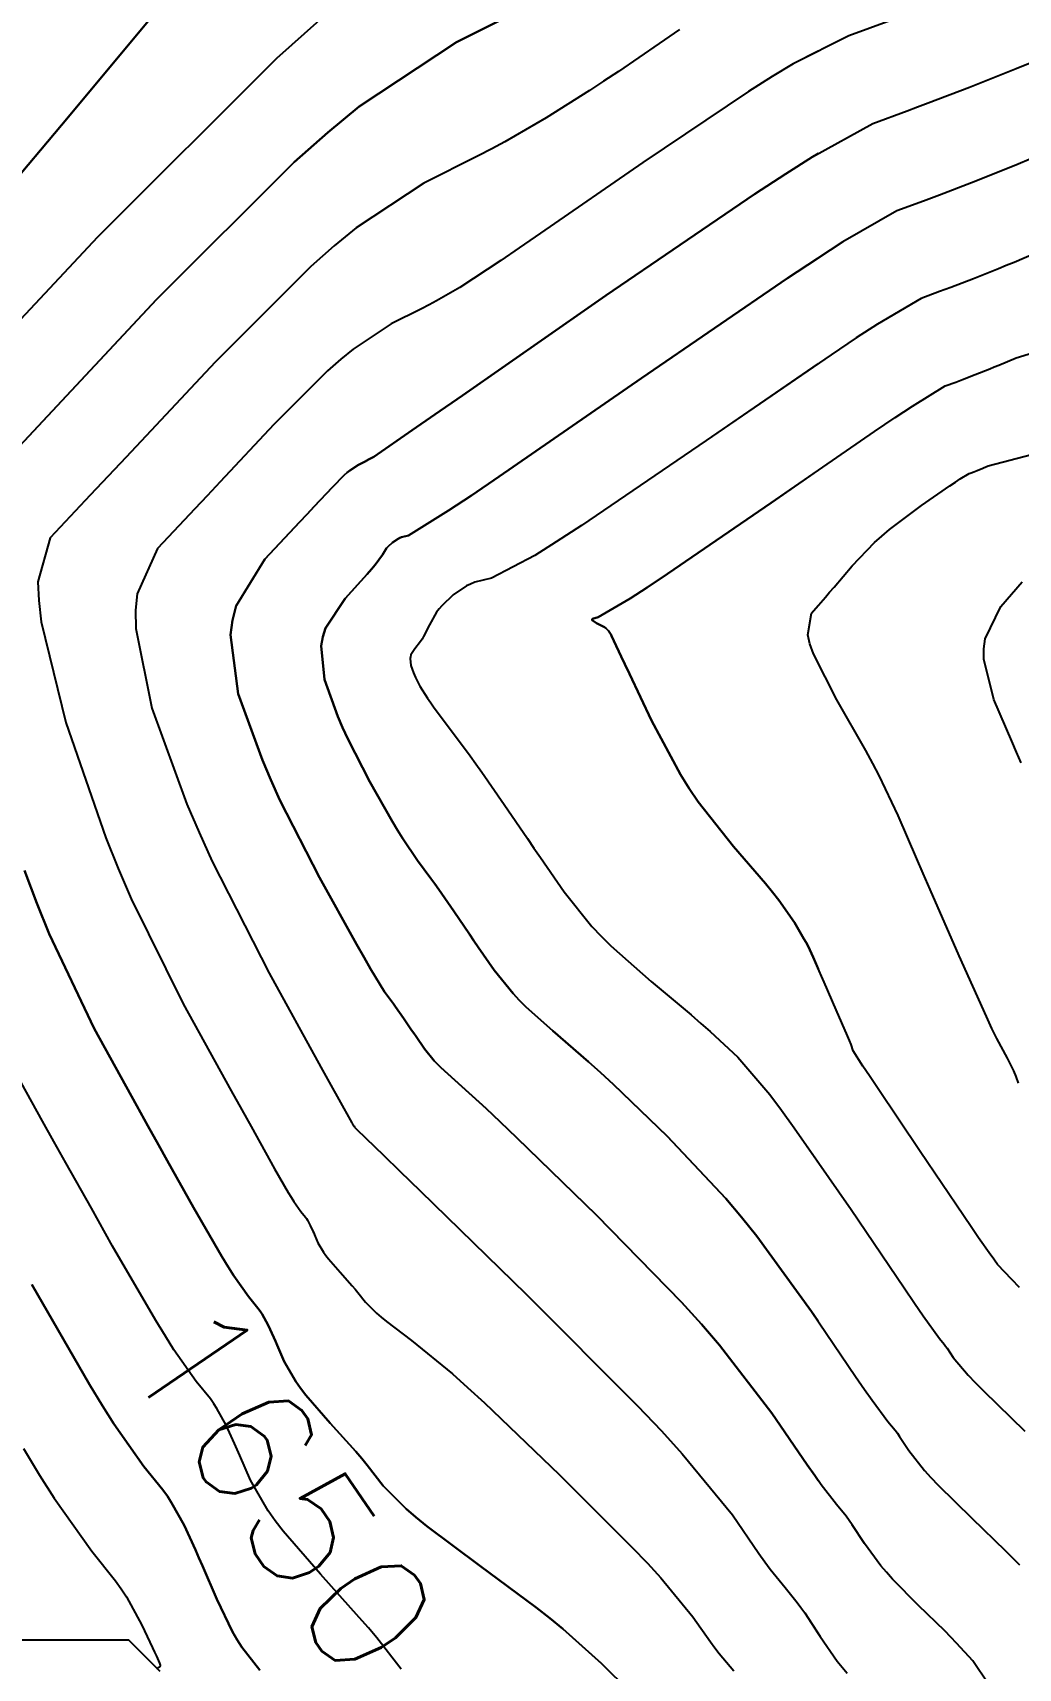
# Model space of a CAD drawing. Header units: metres. Extents: x 837117 to 838479, y 1189012 to 1191015.
# Drawn here: x 837849.9 to 837881.3, y 1190823 to 1190875 of the extents above; entities that cross this region are included whole.
import ezdxf

# ---------------------------------------------------------------- set-up
doc = ezdxf.new("R2010")
doc.units = ezdxf.units.M
doc.header["$LTSCALE"] = 0.3
for name, color, linetype in [('COTAS 10', 1, 'Continuous'), ('COTAS INT', 252, 'Continuous'), ('DRENAJE', 5, 'Continuous')]:
    doc.layers.add(name, color=color, linetype=linetype)
doc.styles.get("Standard").update_dxf_attribs({"font": 'simplex.shx'})

msp = doc.modelspace()

# ---------------------------------------------------------------- linework, layer by layer
at = {"layer": 'COTAS 10'}
for points in [[(837845.123, 1190861.172), (837852.013, 1190868.527), (837857.7, 1190874.215), (837859.075, 1190875.44)], [(837845.123, 1190861.172), (837852.013, 1190868.527), (837857.7, 1190874.215), (837859.075, 1190875.44)], [(837881.634, 1190870.992), (837881.281, 1190870.845), (837880.938, 1190870.704), (837879.794, 1190870.248), (837878.78, 1190869.859), (837878.519, 1190869.761), (837878.266, 1190869.666), (837877.426, 1190869.357), (837875.703, 1190868.369), (837874.895, 1190867.846), (837873.942, 1190867.215), (837869.304, 1190864.036), (837864.773, 1190860.905), (837863.889, 1190860.304), (837863.165, 1190859.819), (837861.886, 1190859.029), (837861.668, 1190858.973), (837861.612, 1190858.95), (837861.557, 1190858.925), (837861.378, 1190858.807), (837861.229, 1190858.662), (837861.194, 1190858.619), (837861.162, 1190858.576), (837861.066, 1190858.41), (837860.835, 1190858.092), (837860.718, 1190857.953), (837860.577, 1190857.792), (837859.874, 1190857.026), (837859.254, 1190856.076), (837859.164, 1190855.799), (837859.111, 1190855.515), (837859.218, 1190854.441), (837859.645, 1190853.264), (837859.794, 1190852.916), (837859.957, 1190852.559), (837860.656, 1190851.19), (837861.367, 1190849.934), (837861.538, 1190849.649), (837861.697, 1190849.391), (837862.178, 1190848.683), (837862.602, 1190848.113), (837862.725, 1190847.941), (837862.852, 1190847.763), (837863.33, 1190847.07), (837863.829, 1190846.337), (837863.968, 1190846.133), (837864.108, 1190845.93), (837864.618, 1190845.193), (837865.216, 1190844.448), (837865.412, 1190844.239), (837865.621, 1190844.029), (837866.485, 1190843.264), (837867.62, 1190842.28), (837868, 1190841.933), (837868.409, 1190841.554), (837870.12, 1190839.914), (837871.978, 1190837.933), (837872.478, 1190837.338), (837872.973, 1190836.724), (837874.708, 1190834.337), (837876.112, 1190832.268), (837876.398, 1190831.854), (837876.639, 1190831.509), (837877.139, 1190830.833), (837877.367, 1190830.553), (837877.438, 1190830.457), (837877.511, 1190830.353), (837877.803, 1190829.91), (837878.3, 1190829.277), (837878.502, 1190829.053), (837878.734, 1190828.809), (837879.805, 1190827.75), (837880.88, 1190826.713), (837881.113, 1190826.482), (837881.318, 1190826.275)], [(837874.923, 1190834.019), (837874.708, 1190834.337), (837872.973, 1190836.724), (837872.478, 1190837.338), (837871.978, 1190837.933), (837870.12, 1190839.914), (837868.409, 1190841.554), (837868, 1190841.933), (837867.62, 1190842.28), (837866.485, 1190843.264), (837865.621, 1190844.029), (837865.412, 1190844.239), (837865.216, 1190844.448), (837864.618, 1190845.193), (837864.108, 1190845.93), (837863.968, 1190846.133), (837863.829, 1190846.337), (837863.33, 1190847.07), (837862.852, 1190847.763), (837862.725, 1190847.941), (837862.602, 1190848.113), (837862.178, 1190848.683), (837861.697, 1190849.391), (837861.538, 1190849.649), (837861.367, 1190849.934), (837860.656, 1190851.19), (837859.957, 1190852.559), (837859.794, 1190852.916), (837859.645, 1190853.264), (837859.218, 1190854.441), (837859.111, 1190855.515), (837859.164, 1190855.799), (837859.254, 1190856.076), (837859.874, 1190857.026), (837860.577, 1190857.792), (837860.718, 1190857.953), (837860.835, 1190858.092), (837861.066, 1190858.41), (837861.162, 1190858.576), (837861.194, 1190858.619), (837861.229, 1190858.662), (837861.378, 1190858.807), (837861.557, 1190858.925), (837861.612, 1190858.95), (837861.668, 1190858.973), (837861.886, 1190859.029), (837863.165, 1190859.819), (837863.889, 1190860.304), (837864.773, 1190860.905), (837869.304, 1190864.036), (837873.942, 1190867.215), (837874.895, 1190867.846), (837874.923, 1190867.864)], [(837861.658, 1190822.949), (837860.882, 1190823.942), (837860.615, 1190824.26), (837860.325, 1190824.597), (837859.09, 1190825.97), (837857.908, 1190827.338), (837857.651, 1190827.672), (837857.425, 1190827.987), (837856.864, 1190828.962), (837856.526, 1190829.747), (837856.44, 1190829.941), (837856.358, 1190830.126), (837856.091, 1190830.714), (837855.797, 1190831.246), (837855.698, 1190831.397), (837855.591, 1190831.548), (837855.142, 1190832.107), (837854.43, 1190833.112), (837854.158, 1190833.546), (837853.853, 1190834.046), (837852.481, 1190836.415), (837851.805, 1190837.618), (837850.993, 1190839.062), (837850.615, 1190839.739), (837850.252, 1190840.391), (837849.063, 1190842.54)], [(837861.658, 1190822.949), (837860.882, 1190823.942), (837860.615, 1190824.26), (837860.325, 1190824.597), (837859.09, 1190825.97), (837857.908, 1190827.338), (837857.651, 1190827.672), (837857.425, 1190827.987), (837856.864, 1190828.962), (837856.526, 1190829.747), (837856.44, 1190829.941), (837856.358, 1190830.126), (837856.091, 1190830.714), (837855.797, 1190831.246), (837855.698, 1190831.397), (837855.591, 1190831.548), (837855.142, 1190832.107), (837854.43, 1190833.112), (837854.158, 1190833.546), (837853.853, 1190834.046), (837852.481, 1190836.415), (837851.805, 1190837.618), (837850.993, 1190839.062), (837850.615, 1190839.739), (837850.252, 1190840.391), (837849.063, 1190842.54)]]:
    msp.add_lwpolyline(points, dxfattribs=at)
at = {"layer": 'COTAS INT'}
for points in [[(837846.725, 1190867.176), (837851.072, 1190872.353), (837855.151, 1190877.248)], [(837855.151, 1190877.248), (837851.072, 1190872.353), (837846.725, 1190867.176)], [(837865.903, 1190875.965), (837863.416, 1190874.723), (837860.326, 1190872.682), (837859.323, 1190871.852), (837858.257, 1190870.907), (837853.877, 1190866.537), (837848.447, 1190860.74)], [(837848.447, 1190860.74), (837853.877, 1190866.537), (837858.257, 1190870.907), (837859.323, 1190871.852), (837860.326, 1190872.682), (837863.416, 1190874.723), (837865.903, 1190875.965)], [(837877.234, 1190875.42), (837875.894, 1190874.927), (837874.128, 1190874.034), (837873.457, 1190873.631), (837872.707, 1190873.16), (837869.34, 1190870.898), (837866.087, 1190868.644), (837865.409, 1190868.178), (837864.827, 1190867.782), (837863.528, 1190866.925), (837862.784, 1190866.498), (837862.552, 1190866.373), (837862.309, 1190866.245), (837861.336, 1190865.759), (837860.127, 1190864.961), (837859.735, 1190864.636), (837859.318, 1190864.267), (837857.605, 1190862.557), (837855.897, 1190860.734), (837855.483, 1190860.292), (837855.095, 1190859.878), (837853.907, 1190858.612), (837853.259, 1190857.172), (837853.212, 1190856.649), (837853.221, 1190856.071), (837853.732, 1190853.533), (837854.841, 1190850.482), (837855.228, 1190849.58), (837855.65, 1190848.653), (837857.461, 1190845.101), (837859.104, 1190842.111), (837859.418, 1190841.539), (837859.672, 1190841.077), (837860.084, 1190840.334), (837860.1, 1190840.312), (837860.105, 1190840.305), (837860.11, 1190840.299), (837860.128, 1190840.272), (837860.147, 1190840.244), (837860.153, 1190840.236), (837860.158, 1190840.228), (837860.178, 1190840.2), (837860.201, 1190840.171), (837860.208, 1190840.163), (837860.216, 1190840.155), (837860.249, 1190840.126), (837861.096, 1190839.304), (837861.617, 1190838.797), (837862.263, 1190838.168), (837865.628, 1190834.886), (837869.175, 1190831.33), (837869.935, 1190830.529), (837870.598, 1190829.806), (837872.19, 1190827.859), (837873.033, 1190826.634), (837873.224, 1190826.368), (837873.397, 1190826.132), (837873.868, 1190825.545), (837874.253, 1190825.074), (837874.371, 1190824.913), (837874.495, 1190824.737), (837874.923, 1190824.087)], [(837870.514, 1190875.134), (837868.568, 1190873.799), (837868.094, 1190873.482), (837867.649, 1190873.187), (837866.274, 1190872.314), (837864.951, 1190871.555), (837864.539, 1190871.332), (837864.106, 1190871.105), (837862.376, 1190870.241), (837860.227, 1190868.822), (837859.529, 1190868.244), (837858.788, 1190867.587), (837855.741, 1190864.547), (837852.908, 1190861.523), (837851.771, 1190860.309), (837850.498, 1190858.952), (837850.105, 1190857.553), (837850.129, 1190856.96), (837850.211, 1190856.279), (837850.989, 1190853.08), (837852.264, 1190849.408), (837852.66, 1190848.429), (837853.075, 1190847.467), (837854.728, 1190844.128), (837856.253, 1190841.355), (837856.586, 1190840.75), (837856.882, 1190840.215), (837857.631, 1190838.871), (837858.063, 1190838.124), (837858.159, 1190837.966), (837858.245, 1190837.83), (837858.469, 1190837.513), (837858.611, 1190837.337), (837858.644, 1190837.289), (837858.676, 1190837.242), (837858.768, 1190837.074), (837858.853, 1190836.889), (837858.878, 1190836.831), (837858.905, 1190836.769), (837859.012, 1190836.522), (837859.189, 1190836.215), (837859.26, 1190836.116), (837859.341, 1190836.011), (837859.713, 1190835.58), (837860.102, 1190835.147), (837860.194, 1190835.041), (837860.278, 1190834.941), (837860.522, 1190834.628), (837860.868, 1190834.274), (837861.016, 1190834.148), (837861.186, 1190834.011), (837861.99, 1190833.412), (837863.288, 1190832.346), (837863.771, 1190831.913), (837864.307, 1190831.421), (837866.687, 1190829.149), (837868.997, 1190826.835), (837869.489, 1190826.318), (837869.918, 1190825.853), (837870.932, 1190824.62), (837871.494, 1190823.817), (837871.638, 1190823.624), (837871.776, 1190823.444), (837872.233, 1190822.901)], [(837870.514, 1190875.134), (837868.568, 1190873.799), (837868.094, 1190873.482), (837867.649, 1190873.187), (837866.274, 1190872.314), (837864.951, 1190871.555), (837864.539, 1190871.332), (837864.106, 1190871.105), (837862.376, 1190870.241), (837860.227, 1190868.822), (837859.529, 1190868.244), (837858.788, 1190867.587), (837855.741, 1190864.547), (837852.908, 1190861.523), (837851.771, 1190860.309), (837850.498, 1190858.952), (837850.105, 1190857.553), (837850.129, 1190856.96), (837850.211, 1190856.279), (837850.989, 1190853.08), (837852.264, 1190849.408), (837852.66, 1190848.429), (837853.075, 1190847.467), (837854.728, 1190844.128), (837856.253, 1190841.355), (837856.586, 1190840.75), (837856.882, 1190840.215), (837857.631, 1190838.871), (837858.063, 1190838.124), (837858.159, 1190837.966), (837858.245, 1190837.83), (837858.469, 1190837.513), (837858.611, 1190837.337), (837858.644, 1190837.289), (837858.676, 1190837.242), (837858.768, 1190837.074), (837858.853, 1190836.889), (837858.878, 1190836.831), (837858.905, 1190836.769), (837859.012, 1190836.522), (837859.189, 1190836.215), (837859.26, 1190836.116), (837859.341, 1190836.011), (837859.713, 1190835.58), (837860.102, 1190835.147), (837860.194, 1190835.041), (837860.278, 1190834.941), (837860.522, 1190834.628), (837860.868, 1190834.274), (837861.016, 1190834.148), (837861.186, 1190834.011), (837861.99, 1190833.412), (837863.288, 1190832.346), (837863.771, 1190831.913), (837864.307, 1190831.421), (837866.687, 1190829.149), (837868.997, 1190826.835), (837869.489, 1190826.318), (837869.918, 1190825.853), (837870.932, 1190824.62), (837871.494, 1190823.817), (837871.638, 1190823.624), (837871.776, 1190823.444), (837872.233, 1190822.901)], [(837874.923, 1190874.436), (837874.128, 1190874.034), (837873.457, 1190873.631), (837872.707, 1190873.16), (837869.34, 1190870.898), (837866.087, 1190868.644), (837865.409, 1190868.178), (837864.827, 1190867.782), (837863.528, 1190866.925), (837862.784, 1190866.498), (837862.552, 1190866.373), (837862.309, 1190866.245), (837861.336, 1190865.759), (837860.127, 1190864.961), (837859.735, 1190864.636), (837859.318, 1190864.267), (837857.605, 1190862.557), (837855.897, 1190860.734), (837855.483, 1190860.292), (837855.095, 1190859.878), (837853.907, 1190858.612), (837853.259, 1190857.172), (837853.212, 1190856.649), (837853.221, 1190856.071), (837853.732, 1190853.533), (837854.841, 1190850.482), (837855.228, 1190849.58), (837855.65, 1190848.653), (837857.461, 1190845.101), (837859.104, 1190842.111), (837859.418, 1190841.539), (837859.672, 1190841.077), (837860.084, 1190840.334), (837860.1, 1190840.312), (837860.105, 1190840.305), (837860.11, 1190840.299), (837860.128, 1190840.272), (837860.147, 1190840.244), (837860.153, 1190840.236), (837860.158, 1190840.228), (837860.178, 1190840.2), (837860.201, 1190840.171), (837860.208, 1190840.163), (837860.216, 1190840.155), (837860.249, 1190840.126), (837861.096, 1190839.304), (837861.617, 1190838.797), (837862.263, 1190838.168), (837865.628, 1190834.886), (837869.175, 1190831.33), (837869.935, 1190830.529), (837870.598, 1190829.806), (837872.19, 1190827.859), (837873.033, 1190826.634), (837873.224, 1190826.368), (837873.397, 1190826.132), (837873.868, 1190825.545), (837874.253, 1190825.074), (837874.371, 1190824.913), (837874.495, 1190824.737), (837874.986, 1190823.992), (837875.525, 1190823.209), (837875.68, 1190823.01), (837875.837, 1190822.819)], [(837880.339, 1190822.467), (837879.837, 1190823.21), (837879.317, 1190823.782), (837879.138, 1190823.968), (837878.944, 1190824.165), (837878.114, 1190824.973), (837877.285, 1190825.814), (837877.091, 1190826.032), (837876.912, 1190826.243), (837876.394, 1190826.951), (837876.003, 1190827.545), (837875.905, 1190827.685), (837875.81, 1190827.814), (837875.503, 1190828.189), (837875.018, 1190828.821), (837874.811, 1190829.111), (837874.573, 1190829.451), (837873.449, 1190831.098), (837871.785, 1190833.265), (837871.207, 1190833.933), (837870.577, 1190834.632), (837867.874, 1190837.4), (837865.336, 1190839.861), (837864.809, 1190840.365), (837864.358, 1190840.792), (837863.367, 1190841.695), (837862.918, 1190842.092), (837862.81, 1190842.201), (837862.708, 1190842.309), (837862.398, 1190842.696), (837862.133, 1190843.079), (837862.061, 1190843.185), (837861.988, 1190843.29), (837861.729, 1190843.671), (837861.481, 1190844.031), (837861.415, 1190844.123), (837861.351, 1190844.212), (837861.131, 1190844.509), (837860.685, 1190845.234), (837860.478, 1190845.594), (837860.235, 1190846.023), (837859.059, 1190848.145), (837857.803, 1190850.606), (837857.511, 1190851.248), (837857.243, 1190851.873), (837856.475, 1190853.987), (837856.231, 1190855.862), (837856.294, 1190856.337), (837856.414, 1190856.792), (837857.316, 1190858.272), (837858.419, 1190859.447), (837858.665, 1190859.71), (837858.886, 1190859.945), (837859.469, 1190860.567), (837859.849, 1190860.946), (837859.941, 1190861.028), (837860.028, 1190861.1), (837860.296, 1190861.277), (837860.512, 1190861.385), (837860.566, 1190861.413), (837860.618, 1190861.441), (837860.783, 1190861.536), (837862.005, 1190862.377), (837862.723, 1190862.875), (837863.606, 1190863.488), (837868.167, 1190866.662), (837872.897, 1190869.89), (837873.887, 1190870.537), (837874.739, 1190871.078), (837876.66, 1190872.142), (837877.75, 1190872.543), (837878.078, 1190872.666), (837878.416, 1190872.794), (837879.733, 1190873.299), (837881.217, 1190873.89), (837881.662, 1190874.072)], [(837874.923, 1190871.18), (837874.739, 1190871.078), (837873.887, 1190870.537), (837872.897, 1190869.89), (837868.167, 1190866.662), (837863.606, 1190863.488), (837862.723, 1190862.875), (837862.005, 1190862.377), (837860.783, 1190861.536), (837860.618, 1190861.441), (837860.566, 1190861.413), (837860.512, 1190861.385), (837860.296, 1190861.277), (837860.028, 1190861.1), (837859.941, 1190861.028), (837859.849, 1190860.946), (837859.469, 1190860.567), (837858.886, 1190859.945), (837858.665, 1190859.71), (837858.419, 1190859.447), (837857.316, 1190858.272), (837856.414, 1190856.792), (837856.294, 1190856.337), (837856.231, 1190855.862), (837856.475, 1190853.987), (837857.243, 1190851.873), (837857.511, 1190851.248), (837857.803, 1190850.606), (837859.059, 1190848.145), (837860.235, 1190846.023), (837860.478, 1190845.594), (837860.685, 1190845.234), (837861.131, 1190844.509), (837861.351, 1190844.212), (837861.415, 1190844.123), (837861.481, 1190844.031), (837861.729, 1190843.671), (837861.988, 1190843.29), (837862.061, 1190843.185), (837862.133, 1190843.079), (837862.398, 1190842.696), (837862.708, 1190842.309), (837862.81, 1190842.201), (837862.918, 1190842.092), (837863.367, 1190841.695), (837864.358, 1190840.792), (837864.809, 1190840.365), (837865.336, 1190839.861), (837867.874, 1190837.4), (837870.577, 1190834.632), (837871.207, 1190833.933), (837871.785, 1190833.265), (837873.449, 1190831.098), (837874.573, 1190829.451), (837874.811, 1190829.111), (837874.923, 1190828.953)], [(837882.11, 1190868.13), (837881.148, 1190867.72), (837880.899, 1190867.617), (837880.659, 1190867.518), (837879.856, 1190867.198), (837879.143, 1190866.925), (837878.959, 1190866.856), (837878.782, 1190866.789), (837878.192, 1190866.572), (837876.81, 1190865.758), (837876.133, 1190865.315), (837875.329, 1190864.777), (837871.362, 1190862.051), (837867.394, 1190859.346), (837866.589, 1190858.822), (837865.911, 1190858.396), (837864.525, 1190857.672), (837864, 1190857.537), (837863.866, 1190857.483), (837863.736, 1190857.421), (837863.306, 1190857.138), (837862.949, 1190856.791), (837862.864, 1190856.689), (837862.786, 1190856.584), (837862.556, 1190856.186), (837862.371, 1190855.816), (837862.32, 1190855.729), (837862.271, 1190855.65), (837862.094, 1190855.42), (837861.968, 1190855.227), (837861.95, 1190855.17), (837861.939, 1190855.113), (837861.961, 1190854.894), (837862.047, 1190854.655), (837862.078, 1190854.585), (837862.111, 1190854.512), (837862.253, 1190854.234), (837862.499, 1190853.846), (837862.598, 1190853.704), (837862.71, 1190853.547), (837863.225, 1190852.858), (837863.853, 1190852.013), (837864.036, 1190851.759), (837864.223, 1190851.495), (837864.931, 1190850.469), (837865.67, 1190849.383), (837865.876, 1190849.082), (837866.084, 1190848.78), (837866.838, 1190847.689), (837867.723, 1190846.586), (837868.014, 1190846.277), (837868.323, 1190845.967), (837869.603, 1190844.833), (837870.882, 1190843.768), (837871.192, 1190843.501), (837871.482, 1190843.247), (837872.366, 1190842.428), (837873.379, 1190841.235), (837873.75, 1190840.743), (837874.16, 1190840.182), (837875.966, 1190837.576), (837877.651, 1190835.086), (837877.984, 1190834.597), (837878.26, 1190834.197), (837878.774, 1190833.477), (837878.925, 1190833.293), (837878.971, 1190833.229), (837879.019, 1190833.161), (837879.211, 1190832.869), (837879.687, 1190832.311), (837879.914, 1190832.075), (837880.182, 1190831.803), (837881.496, 1190830.527)], [(837881.325, 1190835.097), (837881.074, 1190835.345), (837880.62, 1190835.828), (837880.527, 1190835.969), (837880.504, 1190836.002), (837880.482, 1190836.032), (837880.409, 1190836.121), (837880.024, 1190836.672), (837879.805, 1190836.993), (837879.537, 1190837.388), (837878.161, 1190839.426), (837876.804, 1190841.448), (837876.547, 1190841.833), (837876.343, 1190842.143), (837876.034, 1190842.631), (837875.97, 1190842.827), (837875.919, 1190842.952), (837875.853, 1190843.109), (837875.497, 1190843.932), (837875.11, 1190844.813), (837875.026, 1190845.006), (837874.951, 1190845.177), (837874.763, 1190845.611), (837874.597, 1190845.955), (837874.536, 1190846.07), (837874.468, 1190846.193), (837874.171, 1190846.708), (837873.666, 1190847.426), (837873.467, 1190847.677), (837873.244, 1190847.951), (837872.224, 1190849.128), (837871.104, 1190850.548), (837870.817, 1190850.976), (837870.539, 1190851.418), (837869.619, 1190853.136), (837868.916, 1190854.63), (837868.775, 1190854.93), (837868.657, 1190855.18), (837868.426, 1190855.675), (837868.351, 1190855.83), (837868.332, 1190855.867), (837868.314, 1190855.9), (837868.255, 1190855.998), (837868.164, 1190856.083), (837868.125, 1190856.109), (837868.081, 1190856.135), (837867.872, 1190856.238), (837867.73, 1190856.334), (837867.727, 1190856.356), (837867.741, 1190856.376), (837867.922, 1190856.433), (837868.939, 1190857.018), (837869.479, 1190857.37), (837870.131, 1190857.805), (837873.42, 1190860.066), (837876.715, 1190862.34), (837877.371, 1190862.784), (837877.916, 1190863.147), (837878.958, 1190863.787), (837879.298, 1190863.912), (837879.4, 1190863.951), (837879.506, 1190863.991), (837879.917, 1190864.148), (837880.38, 1190864.333), (837880.518, 1190864.39), (837880.661, 1190864.449), (837881.216, 1190864.685), (837882.698, 1190865.137)], [(837874.923, 1190864.498), (837871.362, 1190862.051), (837867.394, 1190859.346), (837866.589, 1190858.822), (837865.911, 1190858.396), (837864.525, 1190857.672), (837864, 1190857.537), (837863.866, 1190857.483), (837863.736, 1190857.421), (837863.306, 1190857.138), (837862.949, 1190856.791), (837862.864, 1190856.689), (837862.786, 1190856.584), (837862.556, 1190856.186), (837862.371, 1190855.816), (837862.32, 1190855.729), (837862.271, 1190855.65), (837862.094, 1190855.42), (837861.968, 1190855.227), (837861.95, 1190855.17), (837861.939, 1190855.113), (837861.961, 1190854.894), (837862.047, 1190854.655), (837862.078, 1190854.585), (837862.111, 1190854.512), (837862.253, 1190854.234), (837862.499, 1190853.846), (837862.598, 1190853.704), (837862.71, 1190853.547), (837863.225, 1190852.858), (837863.853, 1190852.013), (837864.036, 1190851.759), (837864.223, 1190851.495), (837864.931, 1190850.469), (837865.67, 1190849.383), (837865.876, 1190849.082), (837866.084, 1190848.78), (837866.838, 1190847.689), (837867.723, 1190846.586), (837868.014, 1190846.277), (837868.323, 1190845.967), (837869.603, 1190844.833), (837870.882, 1190843.768), (837871.192, 1190843.501), (837871.482, 1190843.247), (837872.366, 1190842.428), (837873.379, 1190841.235), (837873.75, 1190840.743), (837874.16, 1190840.182), (837874.923, 1190839.08)], [(837881.293, 1190841.601), (837881.216, 1190841.812), (837881.144, 1190841.993), (837880.936, 1190842.395), (837880.6, 1190843.019), (837880.447, 1190843.34), (837880.268, 1190843.725), (837879.406, 1190845.652), (837878.48, 1190847.765), (837878.261, 1190848.267), (837878.058, 1190848.733), (837877.459, 1190850.12), (837876.86, 1190851.385), (837876.657, 1190851.775), (837876.439, 1190852.182), (837875.516, 1190853.793), (837874.768, 1190855.266), (837874.659, 1190855.585), (837874.593, 1190855.866), (837874.71, 1190856.561), (837875.149, 1190857.061), (837875.285, 1190857.219), (837875.429, 1190857.386), (837876.003, 1190858.061), (837876.716, 1190858.801), (837876.947, 1190859.008), (837877.193, 1190859.216), (837878.204, 1190859.98), (837879.11, 1190860.605), (837879.29, 1190860.727), (837879.44, 1190860.827), (837879.724, 1190861.003), (837879.814, 1190861.036), (837879.841, 1190861.046), (837879.869, 1190861.056), (837879.978, 1190861.098), (837880.101, 1190861.147), (837880.137, 1190861.162), (837880.175, 1190861.178), (837880.322, 1190861.24), (837881.7, 1190861.602)], [(837874.923, 1190861.104), (837873.42, 1190860.066), (837870.131, 1190857.805), (837869.479, 1190857.37), (837868.939, 1190857.018), (837867.922, 1190856.433), (837867.741, 1190856.376), (837867.727, 1190856.356), (837867.73, 1190856.334), (837867.872, 1190856.238), (837868.081, 1190856.135), (837868.125, 1190856.109), (837868.164, 1190856.083), (837868.255, 1190855.998), (837868.314, 1190855.9), (837868.332, 1190855.867), (837868.351, 1190855.83), (837868.426, 1190855.675), (837868.657, 1190855.18), (837868.775, 1190854.93), (837868.916, 1190854.63), (837869.619, 1190853.136), (837870.539, 1190851.418), (837870.817, 1190850.976), (837871.104, 1190850.548), (837872.224, 1190849.128), (837873.244, 1190847.951), (837873.467, 1190847.677), (837873.666, 1190847.426), (837874.171, 1190846.708), (837874.468, 1190846.193), (837874.536, 1190846.07), (837874.597, 1190845.955), (837874.763, 1190845.611), (837874.923, 1190845.241)], [(837881.374, 1190851.798), (837881.226, 1190852.137), (837881.076, 1190852.485), (837880.507, 1190853.806), (837880.184, 1190855.095), (837880.188, 1190855.422), (837880.233, 1190855.737), (837880.732, 1190856.765), (837881.407, 1190857.556)], [(837874.923, 1190854.96), (837874.768, 1190855.266), (837874.659, 1190855.585), (837874.593, 1190855.866), (837874.71, 1190856.561), (837874.923, 1190856.804)], [(837849.673, 1190848.362), (837850.068, 1190847.324), (837850.464, 1190846.347), (837851.896, 1190843.334), (837853.252, 1190840.873), (837853.601, 1190840.244), (837853.937, 1190839.639), (837854.218, 1190839.139), (837853.937, 1190839.639), (837853.601, 1190840.244), (837853.252, 1190840.873), (837851.896, 1190843.334), (837850.464, 1190846.347), (837850.068, 1190847.324), (837849.673, 1190848.362)], [(837868.925, 1190822.237), (837868.032, 1190823.131), (837866.796, 1190824.235), (837866.389, 1190824.568), (837865.954, 1190824.912), (837864.152, 1190826.251), (837862.475, 1190827.5), (837862.12, 1190827.788), (837861.811, 1190828.051), (837861.742, 1190828.123), (837861.09, 1190828.788), (837860.58, 1190829.441), (837860.404, 1190829.65), (837860.214, 1190829.872), (837859.402, 1190830.775), (837858.624, 1190831.674), (837858.455, 1190831.894), (837858.307, 1190832.101), (837857.938, 1190832.742), (837857.716, 1190833.258), (837857.659, 1190833.386), (837857.605, 1190833.508), (837857.43, 1190833.894), (837857.236, 1190834.244), (837857.171, 1190834.343), (837857.101, 1190834.443), (837856.806, 1190834.81), (837856.338, 1190835.471), (837856.159, 1190835.756), (837855.958, 1190836.085), (837855.056, 1190837.643), (837854.218, 1190839.139), (837855.056, 1190837.643), (837855.958, 1190836.085), (837856.159, 1190835.756), (837856.338, 1190835.471), (837856.806, 1190834.81), (837857.101, 1190834.443), (837857.171, 1190834.343), (837857.236, 1190834.244), (837857.43, 1190833.894), (837857.605, 1190833.508), (837857.659, 1190833.386), (837857.716, 1190833.258), (837857.938, 1190832.742), (837858.307, 1190832.101), (837858.455, 1190831.894), (837858.624, 1190831.674), (837859.402, 1190830.775), (837860.214, 1190829.872), (837860.404, 1190829.65), (837860.58, 1190829.441), (837861.09, 1190828.788), (837861.742, 1190828.123), (837861.811, 1190828.051), (837862.12, 1190827.788), (837862.475, 1190827.5), (837864.152, 1190826.251), (837865.954, 1190824.912), (837866.389, 1190824.568), (837866.796, 1190824.235), (837868.032, 1190823.131), (837868.925, 1190822.237)], [(837857.161, 1190822.914), (837856.592, 1190823.649), (837856.442, 1190823.888), (837856.295, 1190824.141), (837855.79, 1190825.182), (837855.336, 1190826.235), (837855.221, 1190826.497), (837855.111, 1190826.745), (837854.752, 1190827.534), (837854.357, 1190828.248), (837854.224, 1190828.45), (837854.081, 1190828.654), (837853.478, 1190829.403), (837852.523, 1190830.753), (837852.158, 1190831.335), (837851.748, 1190832.008), (837849.906, 1190835.188)], [(837849.906, 1190835.188), (837851.748, 1190832.008), (837852.158, 1190831.335), (837852.523, 1190830.753), (837853.478, 1190829.403), (837854.081, 1190828.654), (837854.224, 1190828.45), (837854.357, 1190828.248), (837854.752, 1190827.534), (837855.111, 1190826.745), (837855.221, 1190826.497), (837855.336, 1190826.235), (837855.79, 1190825.182), (837856.295, 1190824.141), (837856.442, 1190823.888), (837856.592, 1190823.649), (837857.161, 1190822.914)], [(837849.643, 1190829.969), (837850.157, 1190829.125), (837850.616, 1190828.394), (837851.814, 1190826.7), (837852.571, 1190825.759), (837852.751, 1190825.504), (837852.918, 1190825.25), (837853.413, 1190824.354), (837853.75, 1190823.63), (837853.817, 1190823.486), (837853.872, 1190823.367), (837853.976, 1190823.14), (837853.992, 1190823.079), (837853.992, 1190823.065), (837853.99, 1190823.052), (837853.967, 1190823.014), (837853.929, 1190822.989), (837853.918, 1190822.983), (837853.907, 1190822.978), (837853.865, 1190822.966)], [(837849.643, 1190829.969), (837850.157, 1190829.125), (837850.616, 1190828.394), (837851.814, 1190826.7), (837852.571, 1190825.759), (837852.751, 1190825.504), (837852.918, 1190825.25), (837853.413, 1190824.354), (837853.75, 1190823.63), (837853.817, 1190823.486), (837853.872, 1190823.367), (837853.976, 1190823.14), (837853.992, 1190823.079), (837853.992, 1190823.065), (837853.99, 1190823.052), (837853.967, 1190823.014), (837853.929, 1190822.989), (837853.918, 1190822.983), (837853.907, 1190822.978), (837853.865, 1190822.966)]]:
    msp.add_lwpolyline(points, dxfattribs=at)
at = {"layer": 'DRENAJE'}
msp.add_polyline3d([(837853.996, 1190822.875, 0), (837852.996, 1190823.875, 0), (837851.997, 1190823.875, 0), (837850.997, 1190823.875, 0), (837849.997, 1190823.875, 0), (837848.998, 1190823.875, 0)], dxfattribs=at)

# ---------------------------------------------------------------- texts
at = {"layer": 'COTAS 10', "insert": (837852.607, 1190833.075), "char_height": 3.8, "attachment_point": 7, "rotation": 304.3367}
msp.add_mtext('1650', dxfattribs=at)
msp.add_mtext('1650', dxfattribs=at)

doc.saveas('drawing.dxf')
